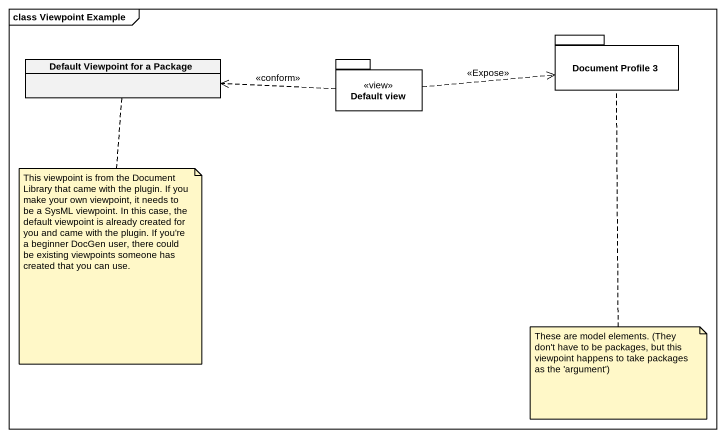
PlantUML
@startuml
mainframe class Viewpoint Example
hide circle
hide empty members
package "Document Profile 3" as Document_Profile_3 {
}
class "Default Viewpoint for a Package" as Default_Viewpoint_for_a
package "Default view" as Default_view <<view>> {
}
Default_view .right.> Document_Profile_3 : <<Expose>>
Default_view .left.> Default_Viewpoint_for_a : <<conform>>
note bottom of Default_Viewpoint_for_a : This viewpoint is from the Document Library that came with the plugin. If you make your own viewpoint, it needs to be a SysML viewpoint. In this case, the default viewpoint is already created for you and came with the plugin. If you're a beginner DocGen user, there could be existing viewpoints someone has created that you can use.
note bottom of Document_Profile_3 : These are model elements. (They don't have to be packages, but this viewpoint happens to take packages as the 'argument')
@enduml
